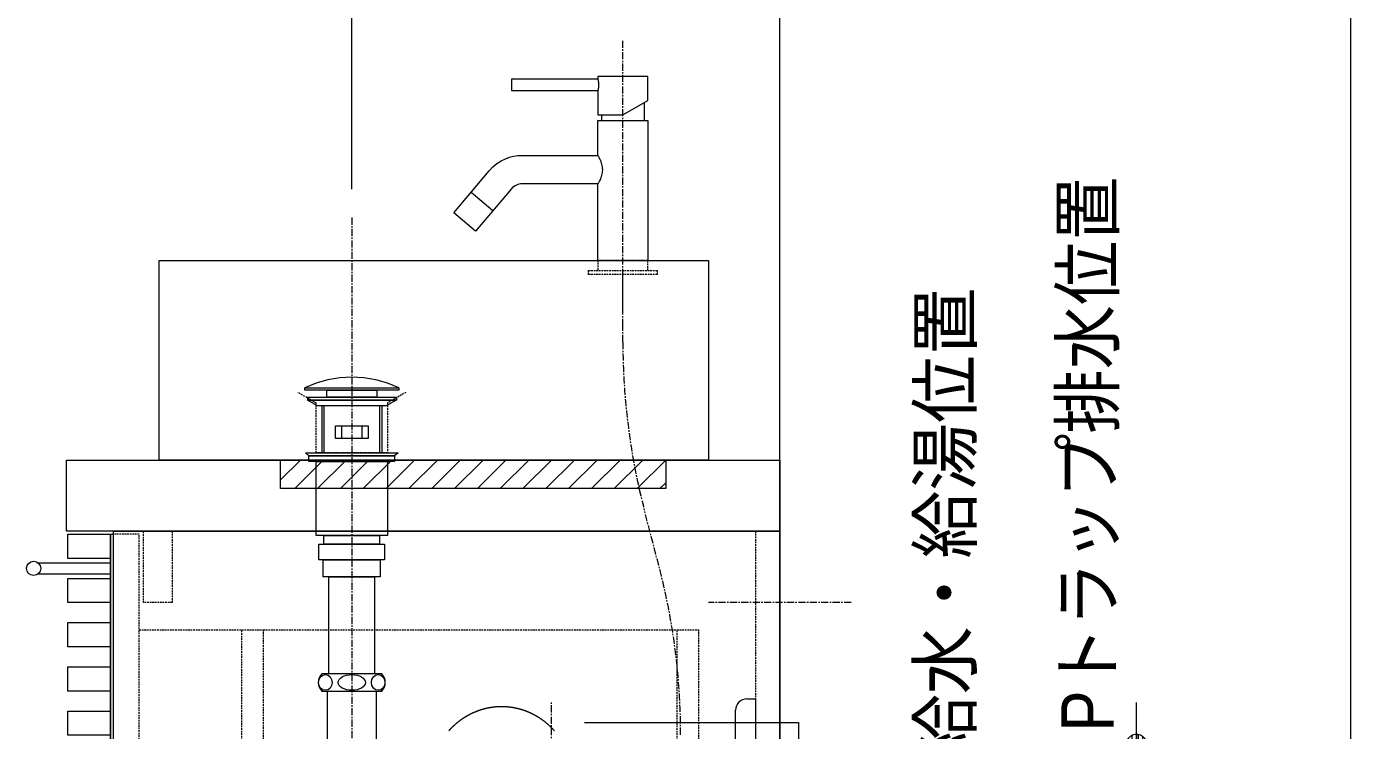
# Model space of a CAD drawing. Units: millimetres, scale not verified. Extents: x -6062 to 6062, y -3045 to 3045.
# Drawn here: x -1246 to -318, y -1520 to -1026 of the extents above; entities that cross this region are included whole.
import ezdxf
from ezdxf.enums import TextEntityAlignment as Align

# ---------------------------------------------------------------- set-up
doc = ezdxf.new("R2010")
doc.units = ezdxf.units.MM
doc.header["$LTSCALE"] = 20
doc.linetypes.add('CHAIN1', pattern=[8, 5, -1, 1, -1])
doc.linetypes.add('DASHED1', pattern=[1.8, 1.2, -0.6])
for name, color, linetype, lineweight in [('0-0_1図面枠', 7, 'Continuous', 9), ('0-3_5ボウル・キャビネット', 7, 'Continuous', 9), ('0-4_2寸法-2', 7, 'Continuous', 9), ('0-5_0', 7, 'Continuous', 9), ('0-6_2寸法-1', 7, 'Continuous', 9), ('0-7_4給排水', 7, 'Continuous', 9)]:
    doc.layers.add(name, color=color, linetype=linetype, lineweight=lineweight)
doc.styles.add('ＭＳ Ｐゴシック', font='')
doc.styles.get('ＭＳ Ｐゴシック').set_extended_font_data('MS PGothic')

# ---------------------------------------------------------------- blocks, each defined once
blk = doc.blocks.new('_Dot')
at = {"layer": '0-5_0'}
for p, q in [((-10, 0), (-20, 0)), ((9.78, 2), (-9.78, 2)), ((7.99, 6), (-7.99, 6)), ((9.16, -3.98), (-9.16, -3.98)), ((6, -7.98), (-6, -7.98))]:
    blk.add_line(p, q, dxfattribs=at)
for points in [[(10, 0), (9.92, 1.25), (9.69, 2.49), (9.3, 3.68), (8.76, 4.82), (8.09, 5.88), (7.29, 6.85), (6.37, 7.71), (5.36, 8.44), (4.26, 9.05), (3.09, 9.51), (1.87, 9.82), (0.63, 9.98), (-0.63, 9.98), (-1.87, 9.82), (-3.09, 9.51), (-4.26, 9.05), (-5.36, 8.44), (-6.37, 7.71), (-7.29, 6.85), (-8.09, 5.88), (-8.76, 4.82), (-9.3, 3.68), (-9.69, 2.49), (-9.92, 1.25), (-10, 0), (0, 0)], [(-10, 0), (-9.92, -1.25), (-9.69, -2.49), (-9.3, -3.68), (-8.76, -4.82), (-8.09, -5.88), (-7.29, -6.85), (-6.37, -7.71), (-5.36, -8.44), (-4.26, -9.05), (-3.09, -9.51), (-1.87, -9.82), (-0.63, -9.98), (0.63, -9.98), (1.87, -9.82), (3.09, -9.51), (4.26, -9.05), (5.36, -8.44), (6.37, -7.71), (7.29, -6.85), (8.09, -5.88), (8.76, -4.82), (9.3, -3.68), (9.69, -2.49), (9.92, -1.25), (10, 0), (0, 0)]]:
    blk.add_lwpolyline(points, close=True, dxfattribs=at)
blk = doc.blocks.new('グループ-11')
at = {"layer": '0-7_4給排水', "linetype": 'CHAIN1'}
for p, q in [((15400, -23200), (15400, -33380)), ((18200, -41500), (18200, -30000))]:
    blk.add_line(p, q, dxfattribs=at)
at = {"layer": '0-7_4給排水'}
for p, q in [((14980, -25840), (14980, -26500)), ((15010, -25840), (15010, -26500)), ((15790, -25840), (15790, -26500)), ((15820, -25840), (15820, -26500)), ((15819.8, -29600), (14980.2, -29600)), ((14980.8, -29840), (15819.2, -29840)), ((20780, -31090), (20780, -30110))]:
    blk.add_line(p, q, dxfattribs=at)
for points in [[(14740, -25590), (16060, -25590), (16060, -25620), (14740, -25620)], [(14918.7, -25840), (14780, -25760), (16020, -25760), (15879.8, -25840)], [(14786, -25720), (16026, -25720), (16026, -25760), (14786, -25760)], [(15050, -25620), (15750, -25620), (15750, -25720), (15050, -25720)], [(15170, -26120), (15630, -26120), (15630, -26300), (15170, -26300)], [(15260, -26120), (15540, -26120), (15540, -26300), (15260, -26300)], [(14800, -26540), (14750, -26500), (16050, -26500), (16000, -26540)], [(14800, -26540), (16000, -26540), (16000, -26620), (14800, -26620)], [(14900, -26620), (15900, -26620), (15900, -27660), (14900, -27660)], [(14940, -27780), (15860, -27780), (15860, -28000), (14940, -28000)], [(15010, -27660), (15790, -27660), (15790, -27780), (15010, -27780)], [(15000, -28000), (15800, -28000), (15800, -28240), (15000, -28240)], [(15080, -28240), (15720, -28240), (15720, -29600), (15080, -29600)]]:
    blk.add_lwpolyline(points, close=True, dxfattribs=at)
for points in [[(15080, -31540), (15080, -30740), (15060, -30640), (15060, -29840), (15740, -29840), (15740, -30640), (15720, -30740), (15720, -31540)], [(17564, -30062.1), (17559.1, -30061.8), (17554.2, -30061.5), (17549.3, -30061.3), (17544.4, -30061), (17539.4, -30060.8), (17534.5, -30060.6), (17529.6, -30060.5), (17524.7, -30060.3), (17519.7, -30060.2), (17514.8, -30060.1), (17509.9, -30060.1), (17504.9, -30060), (17500, -30060), (17495.1, -30060), (17490.1, -30060.1), (17485.2, -30060.1), (17480.3, -30060.2), (17475.3, -30060.3), (17470.4, -30060.5), (17465.5, -30060.6), (17460.6, -30060.8), (17455.6, -30061), (17450.7, -30061.3), (17445.8, -30061.5), (17440.9, -30061.8), (17436, -30062.1), (17431, -30062.5), (17426.1, -30062.8), (17421.2, -30063.2), (17416.3, -30063.6), (17411.4, -30064.1), (17406.5, -30064.6), (17401.5, -30065), (17396.6, -30065.6), (17391.7, -30066.1), (17386.8, -30066.7), (17381.9, -30067.3), (17377, -30067.9), (17372.1, -30068.5)], [(17753.7, -30093.9), (17748.9, -30092.7), (17744.1, -30091.4), (17739.3, -30090.2), (17734.5, -30088.9), (17729.7, -30087.8), (17724.9, -30086.6), (17720.1, -30085.5), (17715.3, -30084.3), (17710.5, -30083.2), (17705.7, -30082.2), (17700.8, -30081.1), (17696, -30080.1), (17691.1, -30079.1), (17686.3, -30078.2), (17681.4, -30077.2), (17676.6, -30076.3), (17671.7, -30075.4), (17666.9, -30074.6), (17662, -30073.7), (17657.1, -30072.9), (17652.3, -30072.1), (17647.4, -30071.3), (17642.5, -30070.6), (17637.6, -30069.9), (17632.7, -30069.2), (17627.9, -30068.5), (17623, -30067.9), (17618.1, -30067.3), (17613.2, -30066.7), (17608.3, -30066.1), (17603.4, -30065.6), (17598.5, -30065), (17593.5, -30064.6), (17588.6, -30064.1), (17583.7, -30063.6), (17578.8, -30063.2), (17573.9, -30062.8), (17569, -30062.5), (17564, -30062.1)], [(20940, -29950), (21060, -29950), (21060, -31250), (20940, -31250)], [(17008.6, -30193.6), (17004.3, -30196.1), (17000, -30198.7), (16995.7, -30201.3), (16991.4, -30203.8), (16987.1, -30206.5), (16982.9, -30209.1), (16978.6, -30211.8), (16974.4, -30214.4), (16970.2, -30217.1), (16966, -30219.9), (16961.8, -30222.6), (16957.6, -30225.4), (16953.4, -30228.1), (16949.3, -30231), (16945.1, -30233.8), (16941, -30236.6), (16936.9, -30239.5), (16932.8, -30242.4), (16928.7, -30245.3), (16924.6, -30248.2), (16920.5, -30251.2), (16916.5, -30254.2), (16912.5, -30257.2), (16908.4, -30260.2), (16904.4, -30263.2), (16900.4, -30266.3), (16896.4, -30269.4), (16892.5, -30272.5), (16888.5, -30275.6), (16884.6, -30278.7), (16880.7, -30281.9), (16876.8, -30285.1), (16872.9, -30288.3), (16869, -30291.5), (16865.1, -30294.7), (16861.3, -30298), (16857.4, -30301.3), (16853.6, -30304.6), (16849.8, -30307.9)], [(17184.8, -30112.9), (17180.1, -30114.5), (17175.4, -30116.1), (17170.7, -30117.8), (17166.1, -30119.5), (17161.4, -30121.2), (17156.8, -30123), (17152.1, -30124.7), (17147.5, -30126.5), (17142.9, -30128.4), (17138.3, -30130.2), (17133.7, -30132.1), (17129.1, -30133.9), (17124.5, -30135.9), (17119.9, -30137.8), (17115.3, -30139.7), (17110.8, -30141.7), (17106.2, -30143.7), (17101.7, -30145.8), (17097.1, -30147.8), (17092.6, -30149.9), (17088.1, -30152), (17083.6, -30154.1), (17079.1, -30156.2), (17074.6, -30158.4), (17070.1, -30160.6), (17065.7, -30162.8), (17061.2, -30165), (17056.8, -30167.3), (17052.3, -30169.6), (17047.9, -30171.9), (17043.5, -30174.2), (17039.1, -30176.5), (17034.7, -30178.9), (17030.3, -30181.3), (17026, -30183.7), (17021.6, -30186.2), (17017.2, -30188.6), (17012.9, -30191.1), (17008.6, -30193.6)], [(17372.1, -30068.5), (17367.3, -30069.2), (17362.4, -30069.9), (17357.5, -30070.6), (17352.6, -30071.3), (17347.7, -30072.1), (17342.9, -30072.9), (17338, -30073.7), (17333.1, -30074.6), (17328.3, -30075.4), (17323.4, -30076.3), (17318.6, -30077.2), (17313.7, -30078.2), (17308.9, -30079.1), (17304, -30080.1), (17299.2, -30081.1), (17294.3, -30082.2), (17289.5, -30083.2), (17284.7, -30084.3), (17279.9, -30085.5), (17275.1, -30086.6), (17270.3, -30087.8), (17265.5, -30088.9), (17260.7, -30090.2), (17255.9, -30091.4), (17251.1, -30092.7), (17246.3, -30093.9), (17241.6, -30095.2), (17236.8, -30096.6), (17232, -30097.9), (17227.3, -30099.3), (17222.5, -30100.7), (17217.8, -30102.2), (17213, -30103.6), (17208.3, -30105.1), (17203.6, -30106.6), (17198.9, -30108.1), (17194.2, -30109.7), (17189.5, -30111.3), (17184.8, -30112.9)], [(17934.3, -30162.8), (17929.9, -30160.6), (17925.4, -30158.4), (17920.9, -30156.2), (17916.4, -30154.1), (17911.9, -30152), (17907.4, -30149.9), (17902.9, -30147.8), (17898.3, -30145.8), (17893.8, -30143.7), (17889.2, -30141.7), (17884.7, -30139.7), (17880.1, -30137.8), (17875.5, -30135.9), (17870.9, -30133.9), (17866.3, -30132.1), (17861.7, -30130.2), (17857.1, -30128.4), (17852.5, -30126.5), (17847.9, -30124.7), (17843.2, -30123), (17838.6, -30121.2), (17833.9, -30119.5), (17829.3, -30117.8), (17824.6, -30116.1), (17819.9, -30114.5), (17815.2, -30112.9), (17810.5, -30111.3), (17805.8, -30109.7), (17801.1, -30108.1), (17796.4, -30106.6), (17791.7, -30105.1), (17787, -30103.6), (17782.2, -30102.2), (17777.5, -30100.7), (17772.7, -30099.3), (17768, -30097.9), (17763.2, -30096.6), (17758.4, -30095.2), (17753.7, -30093.9)], [(18099.6, -30266.3), (18095.6, -30263.2), (18091.6, -30260.2), (18087.5, -30257.2), (18083.5, -30254.2), (18079.5, -30251.2), (18075.4, -30248.2), (18071.3, -30245.3), (18067.2, -30242.4), (18063.1, -30239.5), (18059, -30236.6), (18054.9, -30233.8), (18050.7, -30231), (18046.6, -30228.1), (18042.4, -30225.4), (18038.2, -30222.6), (18034, -30219.9), (18029.8, -30217.1), (18025.6, -30214.4), (18021.4, -30211.8), (18017.1, -30209.1), (18012.9, -30206.5), (18008.6, -30203.8), (18004.3, -30201.3), (18000, -30198.7), (17995.7, -30196.1), (17991.4, -30193.6), (17987.1, -30191.1), (17982.8, -30188.6), (17978.4, -30186.2), (17974, -30183.7), (17969.7, -30181.3), (17965.3, -30178.9), (17960.9, -30176.5), (17956.5, -30174.2), (17952.1, -30171.9), (17947.7, -30169.6), (17943.2, -30167.3), (17938.8, -30165), (17934.3, -30162.8)], [(16849.8, -30307.9), (16846, -30311.2), (16842.2, -30314.6), (16838.5, -30317.9), (16834.7, -30321.3), (16831, -30324.8), (16827.3, -30328.2), (16823.6, -30331.6), (16819.9, -30335.1), (16816.2, -30338.6), (16812.6, -30342.1), (16809, -30345.6), (16805.3, -30349.2), (16801.7, -30352.7), (16798.2, -30356.3), (16794.6, -30359.9), (16791, -30363.5), (16787.5, -30367.2), (16784, -30370.8), (16780.5, -30374.5), (16777, -30378.2), (16773.5, -30381.9), (16770.1, -30385.6), (16766.6, -30389.4), (16763.2, -30393.2), (16759.8, -30396.9)], [(18240.2, -30396.9), (18236.8, -30393.2), (18233.4, -30389.4), (18229.9, -30385.6), (18226.5, -30381.9), (18223, -30378.2), (18219.5, -30374.5), (18216, -30370.8), (18212.5, -30367.2), (18209, -30363.5), (18205.4, -30359.9), (18201.8, -30356.3), (18198.3, -30352.7), (18194.7, -30349.2), (18191, -30345.6), (18187.4, -30342.1), (18183.8, -30338.6), (18180.1, -30335.1), (18176.4, -30331.6), (18172.7, -30328.2), (18169, -30324.8), (18165.3, -30321.3), (18161.5, -30317.9), (18157.8, -30314.6), (18154, -30311.2), (18150.2, -30307.9), (18146.4, -30304.6), (18142.6, -30301.3), (18138.7, -30298), (18134.9, -30294.7), (18131, -30291.5), (18127.1, -30288.3), (18123.2, -30285.1), (18119.3, -30281.9), (18115.4, -30278.7), (18111.5, -30275.6), (18107.5, -30272.5), (18103.6, -30269.4), (18099.6, -30266.3)], [(18660, -30280), (21660, -30280), (21660, -30920), (18660, -30920)]]:
    blk.add_lwpolyline(points, dxfattribs=at)
for centre, radius, start, end in [((15400, -26967), 1527, 64.39147, 115.60853), ((15098.5, -29719.7), 168.3, 134.66665, 180.15554), ((15701.5, -29719.7), 168.3, 359.84446, 45.33335), ((15098.5, -29719.7), 168.3, 180.1498, 225.63883), ((15701.5, -29719.7), 168.3, 314.36117, 359.8502), ((20940, -30110), 160, 90, 180)]:
    blk.add_arc(centre, radius, start, end, dxfattribs=at)
for centre, major_axis, ratio in [((15030, -29720), (0, 110), 0.863636), ((15400, -29720), (190, 0), 0.578947), ((15770, -29720), (0, 110), 0.863636)]:
    blk.add_ellipse(centre, major_axis=major_axis, ratio=ratio, dxfattribs=at)
blk = doc.blocks.new('グループ-17')
at = {"layer": '0-3_5ボウル・キャビネット'}
blk.add_lwpolyline([(12700, -23800), (20400, -23800), (20400, -26600), (12700, -26600)], close=True, dxfattribs=at)
at = {"layer": '0-3_5ボウル・キャビネット', "linetype": 'DASHED1'}
blk.add_lwpolyline([(16157.9, -25651.1), (15900, -25800), (15900, -26500), (14900, -26500), (14900, -25800), (14642.1, -25651.1)], dxfattribs=at)
blk = doc.blocks.new('グループ-23')
at = {"layer": '0-7_4給排水', "linetype": 'CHAIN1'}
for p, q in [((19200, -24500), (19200, -20720)), ((19704.1, -28078.2), (19505.9, -27321.8))]:
    blk.add_line(p, q, dxfattribs=at)
at = {"layer": '0-7_4給排水'}
for p, q in [((19500, -21586.8), (19500, -21840)), ((18900, -21760), (18900, -21840)), ((17377.8, -23104), (17071.4, -22846.9))]:
    blk.add_line(p, q, dxfattribs=at)
blk.add_lwpolyline([(17640, -21420), (18850, -21420), (18850, -21760), (19200, -21760), (19549.9, -21558), (19550, -21220), (18850, -21220), (18850, -21260), (17640, -21260)], close=True, dxfattribs=at)
for points in [[(18850, -21260), (18850.1, -21260.4), (18850.4, -21261.6), (18850.8, -21263.6), (18851.4, -21266.4), (18852.1, -21269.8), (18852.9, -21274), (18853.8, -21278.7), (18854.7, -21284.1), (18855.6, -21289.9), (18856.5, -21296.2), (18857.3, -21302.9), (18857.9, -21309.9), (18858.5, -21317.2), (18858.9, -21324.7), (18859.2, -21332.3), (18859.3, -21340), (18859.2, -21344), (18859.2, -21348.1), (18858.9, -21356.1), (18858.4, -21363.9), (18857.8, -21371.4), (18857.1, -21378.5), (18856.3, -21385.3), (18855.4, -21391.5), (18854.5, -21397.3), (18853.6, -21402.4), (18852.7, -21407), (18852, -21410.9), (18851.3, -21414.2), (18850.7, -21416.7), (18850.3, -21418.5), (18850.1, -21419.6), (18850, -21420)], [(18850, -23800), (18850, -22728), (17786.5, -22728), (17766.8, -22729), (17747.3, -22731.9), (17728.2, -22736.7), (17709.6, -22743.4), (17688.1, -22753.9), (17668.1, -22766.9), (17649.7, -22782.1), (17633.3, -22799.5), (17136.1, -23392), (16829.7, -23134.9), (17326.9, -22542.3), (17328.6, -22540.3), (17379.4, -22487.3), (17434.9, -22441.9), (17493.4, -22404.5), (17555.8, -22374.2), (17611.5, -22354.1), (17668.9, -22339.7), (17727.4, -22330.9), (17786.5, -22328), (18850, -22328), (18850, -21840), (19550, -21840), (19550, -23800)], [(18850, -22328), (18850.6, -22329), (18852.3, -22332.1), (18855.1, -22337.2), (18858.9, -22344.1), (18863.5, -22352.7), (18868.7, -22362.9), (18874.3, -22374.6), (18880.3, -22387.6), (18886.3, -22401.8), (18892.1, -22417.2), (18897.7, -22433.7), (18902.7, -22451.2), (18906.9, -22469.6), (18910.1, -22488.8), (18912.1, -22508.5), (18912.8, -22528.5), (18912, -22548.6), (18909.9, -22568.5), (18906.6, -22587.7), (18902.3, -22606.3), (18897.2, -22623.9), (18891.5, -22640.5), (18885.6, -22655.9), (18879.5, -22670.1), (18873.6, -22683), (18868, -22694.4), (18862.9, -22704.4), (18858.5, -22712.7), (18854.9, -22719.3), (18852.2, -22724.1), (18850.6, -22727.1), (18850, -22728)]]:
    blk.add_lwpolyline(points, dxfattribs=at)
at = {"layer": '0-7_4給排水', "linetype": 'DASHED1'}
blk.add_lwpolyline([(19680, -24000), (18720, -24000), (18720, -23940), (19680, -23940)], close=True, dxfattribs=at)
blk.add_lwpolyline([(19550, -23940), (19550, -23800), (18850, -23800), (18850, -23940)], dxfattribs=at)
at = {"layer": '0-7_4給排水', "linetype": 'CHAIN1'}
blk.add_lwpolyline([(19200, -24946.8), (19200, -24721), (19200, -24000)], dxfattribs=at)
for centre, start, end in [((28571.8, -24946.8), 180, 194.67999), ((10638.2, -30453.2), 0, 14.67999)]:
    blk.add_arc(centre, 9371.8, start, end, dxfattribs=at)
blk = doc.blocks.new('グループ-36')
at = {"layer": '0-3_5ボウル・キャビネット'}
blk.add_line((12020, -27640), (12020, -30740), dxfattribs=at)
at = {"layer": '0-3_5ボウル・キャビネット', "linetype": 'DASHED1'}
for p, q in [((21060, -27600), (21060, -36900)), ((12420, -28980), (13860, -28980)), ((14160, -28980), (19960, -28980))]:
    blk.add_line(p, q, dxfattribs=at)
at = {"layer": '0-3_5ボウル・キャビネット'}
for points in [[(11400, -26600), (21400, -26600), (21400, -27600), (11400, -27600)], [(11420, -27640), (12020, -27640), (12020, -27980), (11420, -27980)], [(12060, -27600), (21400, -27600), (21400, -37300), (12060, -37300)], [(11420, -28260), (12020, -28260), (12020, -28600), (11420, -28600)], [(11420, -28880), (12020, -28880), (12020, -29220), (11420, -29220)], [(11420, -29500), (12020, -29500), (12020, -29840), (11420, -29840)], [(11420, -30120), (12020, -30120), (12020, -30460), (11420, -30460)]]:
    blk.add_lwpolyline(points, close=True, dxfattribs=at)
for points in [[(12060, -32320), (12020, -32320), (12020, -27640), (12060, -27640)], [(11000, -28040), (12020, -28040), (12020, -28200), (11000, -28200)]]:
    blk.add_lwpolyline(points, dxfattribs=at)
at = {"layer": '0-3_5ボウル・キャビネット', "linetype": 'DASHED1'}
blk.add_lwpolyline([(12060, -32320), (12420, -32320), (12420, -27640), (12060, -27640)], dxfattribs=at)
for points in [[(12480, -27600), (12880, -27600), (12880, -28600), (12480, -28600)], [(13860, -28980), (14160, -28980), (14160, -31680), (13860, -31680)], [(19960, -28980), (20260, -28980), (20260, -31680), (19960, -31680)]]:
    blk.add_lwpolyline(points, close=True, dxfattribs=at)
at = {"layer": '0-3_5ボウル・キャビネット'}
blk.add_circle((10940, -28120), 100, dxfattribs=at)
blk = doc.blocks.new('グループ-37')
at = {"layer": '0-3_5ボウル・キャビネット'}
blk.add_line((21400, -40400), (21400, -15400), dxfattribs=at)
at = {"layer": '0-3_5ボウル・キャビネット', "linetype": 'CHAIN1'}
blk.add_line((22400, -28600), (20400, -28600), dxfattribs=at)
at = {"layer": '0-3_5ボウル・キャビネット'}
blk.add_blockref('グループ-36', (0, 0), dxfattribs=at)

msp = doc.modelspace()

# ---------------------------------------------------------------- linework, layer by layer
at = {"layer": '0-0_1図面枠'}
msp.add_line((-317.5, 1750), (-317.5, -2420), dxfattribs=at)
at = {"layer": '0-3_5ボウル・キャビネット'}
for p, q in [((-1067.5, -1344), (-1053.5, -1330)), ((-1057.5, -1350), (-1037.5, -1330)), ((-1041.5, -1350), (-1021.5, -1330)), ((-1025.5, -1350), (-1005.5, -1330)), ((-1009.5, -1350), (-989.5, -1330)), ((-993.5, -1350), (-973.5, -1330)), ((-977.5, -1350), (-957.5, -1330)), ((-961.5, -1350), (-941.5, -1330)), ((-945.5, -1350), (-925.5, -1330)), ((-929.5, -1350), (-909.5, -1330)), ((-913.5, -1350), (-893.5, -1330)), ((-897.5, -1350), (-877.5, -1330)), ((-881.5, -1350), (-861.5, -1330)), ((-865.5, -1350), (-845.5, -1330)), ((-849.5, -1350), (-829.5, -1330)), ((-833.5, -1350), (-813.5, -1330)), ((-817.5, -1350), (-797.5, -1330)), ((-801.5, -1350), (-797.5, -1346))]:
    msp.add_line(p, q, dxfattribs=at)
msp.add_lwpolyline([(-1067.5, -1350), (-1067.5, -1330), (-797.5, -1330), (-797.5, -1350)], close=True, dxfattribs=at)
at = {"layer": '0-3_5ボウル・キャビネット', "linetype": 'DASHED1'}
msp.add_lwpolyline([(-1067.5, -1350), (-1067.5, -1330), (-797.5, -1330), (-797.5, -1350)], close=True, dxfattribs=at)
at = {"layer": '0-4_2寸法-2'}
msp.add_line((-467.5, -1514.99), (-467.5, -1499.99), dxfattribs=at)
at = {"layer": '0-6_2寸法-1'}
msp.add_line((-1017.5, -1140), (-1017.5, -870), dxfattribs=at)

# ---------------------------------------------------------------- block references
at = {"layer": '0-3_5ボウル・キャビネット', "xscale": 0.05, "yscale": 0.05}
for name in ['グループ-37', 'グループ-17']:
    msp.add_blockref(name, (-1787.5, 0), dxfattribs=at)
at = {"layer": '0-4_2寸法-2', "xscale": 0.7503418, "yscale": 0.7503418, "rotation": 270}
msp.add_blockref('_Dot', (-467.5, -1530), dxfattribs=at)
at = {"layer": '0-7_4給排水', "xscale": 0.05, "yscale": 0.05}
for name in ['グループ-23', 'グループ-11']:
    msp.add_blockref(name, (-1787.5, 0), dxfattribs=at)

# ---------------------------------------------------------------- texts
at = {"layer": '0-4_2寸法-2', "style": 'ＭＳ Ｐゴシック'}
for s, width, p in [('Pトラップ排水位置', 0.9, (-472.48, -1520.42)), ('壁給水・給湯位置', 0.95, (-572.38, -1589.36))]:
    msp.add_text(s, height=36.69, rotation=90, dxfattribs=dict(at, width=width)).set_placement(p, align=Align.BOTTOM_LEFT)

doc.saveas('drawing.dxf')
